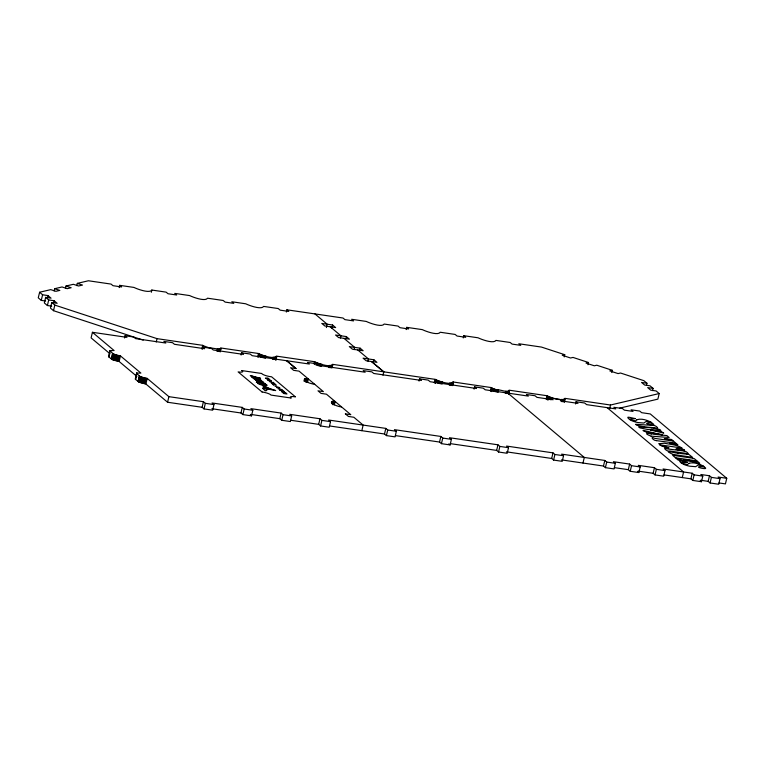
<?xml version="1.0" encoding="UTF-8"?>
<svg xmlns="http://www.w3.org/2000/svg" width="765" height="765" viewBox="0 0 765 765"><rect width="100%" height="100%" fill="white"/><g stroke="black" fill="none" stroke-linecap="round" stroke-linejoin="round"><path stroke-width="1.15" d="M267.205 379.067C265.598 379.995 271.537 379.019 269.567 379.985M45.594 301.018L41.272 300.387L38.25 297.815L39.637 292.23L50.72 289.629L55.883 291.322L59.833 290.394L54.669 288.701L54.143 290.939M41.272 300.387L42.582 294.793L39.637 292.23M42.582 294.793L47.985 295.586L51.045 298.159L45.642 297.365L44.332 302.959L47.392 305.531L51.704 306.163M47.459 297.824L47.985 295.586M47.392 305.531L48.702 299.937L45.642 297.365M48.702 299.937L54.105 300.731L57.155 303.303L51.762 302.51L50.442 308.104L53.512 310.686L143.208 340.129M53.579 302.969L54.105 300.731M53.512 310.686L54.822 305.092L51.762 302.51M65.474 288.271L65.991 286.034L73.383 284.303L78.556 285.995L82.496 285.068L77.322 283.375L76.796 285.613M124.513 337.977L125.039 335.739L126.952 337.355L92.422 332.297L91.102 337.891L110.074 353.851M119.177 287.583L119.703 285.345L133.961 287.43C138.408 289.572 149.797 293.483 151.862 290.05L151.336 292.287M136.887 376.418L119.13 361.472L112.312 359.607L108.735 356.853L109.921 350.599L114.1 350.542L92.422 332.297M108.735 356.853L110.246 350.466M111.308 359.014L112.618 353.42L109.921 350.599M111.728 359.311L112.618 353.42M112.312 359.607L113.622 354.013L113.038 353.717M113.029 359.913L114.348 354.319L113.622 354.013M113.87 360.219L115.18 354.625L114.348 354.319M114.807 360.516L116.127 354.922L115.18 354.625M115.831 360.793L117.141 355.199L116.127 354.922M116.902 361.051L118.212 355.457L120.44 355.888L140.865 373.062L136.686 373.119L135.501 379.383L139.077 382.137L145.895 384.001L167.573 402.247L202.113 407.296L204.026 408.912L212.66 410.174L213.97 404.58L212.058 402.973L242.276 407.391L244.188 408.998L252.823 410.26L251.513 415.854L242.878 414.592L240.965 412.985L211.905 408.73M118.011 361.281L119.321 355.687M119.13 361.472L120.44 355.888M135.262 379.115L136.686 373.119M135.501 379.383L137.012 372.995M138.063 381.544L139.383 375.95L136.533 373.301M138.494 381.831L139.383 375.95M139.077 382.137L140.387 376.543L139.804 376.237M139.794 382.443L141.114 376.849L140.387 376.543M140.636 382.739L141.946 377.145L141.114 376.849M141.573 383.036L142.883 377.441L141.946 377.145M142.586 383.313L143.906 377.719L142.883 377.441M143.667 383.571L144.977 377.977L147.205 378.407L168.883 396.653L203.423 401.702L205.336 403.318L213.97 404.58M144.776 383.801L146.086 378.206M145.895 384.001L147.205 378.407M156.232 342.003L157.007 338.637L54.822 305.092M167.573 402.247L168.883 396.653M201.922 348.697L202.715 345.34L157.016 338.646M202.218 349.356L202.744 347.119L211.379 348.381L213.292 349.988L243.509 354.405L241.597 352.799L241.071 355.036M202.696 347.922L203.222 345.684L202.715 345.34M202.113 407.296L203.423 401.702M216.858 351.192L217.384 348.955C218.207 349.07 221.687 349.605 220.616 347.96L258.474 353.497C262.911 355.658 274.348 359.56 276.385 356.117L314.539 361.702C318.976 363.853 330.423 367.774 332.45 364.331L435.094 379.344C439.531 381.496 450.977 385.417 453.004 381.965L452.478 384.202M204.026 408.912L205.336 403.318M217.757 351.298L218.283 349.06M218.541 351.345L219.058 349.108M219.192 351.336L219.718 349.098M219.718 351.269L220.244 349.031L219.832 351.317M220.11 351.145L220.626 348.907M220.081 351.623L220.865 348.266M220.167 351.881L220.951 348.524M240.965 412.985L242.276 407.391M242.878 414.592L244.188 408.998M257.69 356.853L258.474 353.497M258.207 357.198L258.991 353.841M259.096 356.423L259.622 354.185M259.832 356.758L260.358 354.52M260.655 357.083L261.181 354.845M261.544 357.389L262.07 355.151M262.481 357.666L263.007 355.429M263.447 357.915L263.973 355.677M264.413 358.125L264.939 355.888M265.378 358.288L265.904 356.05M272.627 359.349L273.153 357.112M273.526 359.454L274.052 357.217M274.31 359.502L274.836 357.265M274.97 359.493L275.496 357.255M286.359 312.043L286.885 309.806L343.007 318.02L344.919 319.636L353.554 320.898L351.642 319.282L366.272 321.434C370.709 323.576 382.118 327.487 384.173 324.054L398.049 326.081L399.961 327.688L408.596 328.95L406.684 327.344L406.158 329.581M275.496 359.426L276.012 357.188M275.849 359.78L276.634 356.423M275.849 360.258L276.72 356.681M290.776 420.272L318.67 424.355L320.583 425.962L329.218 427.233L330.528 421.639L321.893 420.377L319.98 418.761L289.763 414.343L291.675 415.95L290.365 421.544L281.73 420.281L279.818 418.675L281.128 413.081L250.91 408.653L252.823 410.26M281.73 420.281L283.04 414.687L281.128 413.081M303.973 381.133L304.499 378.895L308.362 378.971L307.568 382.328M304.46 381.047L304.986 378.809M305.101 381.008L305.627 378.771M305.627 382.146L306.411 378.79M306.536 382.213L307.329 378.857M314.023 363.939L314.539 361.702M314.53 364.283L315.056 362.046M315.907 364.962L316.423 362.725M316.729 365.288L317.245 363.05M326.397 327.573L327.181 324.217L314.951 313.918M317.609 365.594L318.135 363.356M318.546 365.871L319.072 363.633M319.512 366.119L320.038 363.882M320.487 366.33L321.013 364.092M321.443 366.492L321.969 364.255M331.79 328.357L332.584 325.01L321.788 323.423L324.848 325.995L335.644 327.583L332.584 325.01M328.711 367.563L329.237 365.326M329.61 367.669L330.136 365.431M330.384 367.716L330.91 365.479M331.044 367.697L331.561 365.469M331.561 367.63L332.087 365.393M318.67 424.355L319.98 418.761M331.914 367.984L332.699 364.628M332.182 367.343L332.785 364.886M340.425 338.034L340.951 335.797L330.241 326.789M320.583 425.962L321.893 420.377M345.818 338.828L346.344 336.59L335.558 335.013L338.618 337.585L349.404 339.163L346.344 336.59M331.867 403.538L332.393 401.3L335.127 401.501L334.334 404.848M332.393 404.666L333.177 401.309M333.301 404.733L334.095 401.376M354.185 349.624L354.711 347.387L344.011 338.369M359.588 350.408L360.114 348.171L349.318 346.593L352.378 349.165L363.165 350.743L360.114 348.171M367.955 361.204L368.481 358.967L357.771 349.959M373.349 361.998L373.875 359.76L363.079 358.173L366.139 360.755L376.935 362.333L373.875 359.76M361.835 430.676L363.146 425.082L353.841 417.25L348.448 416.456L345.388 413.875M382.969 375.194L383.791 371.838L371.532 361.539L383.753 371.838M395.457 435.601L439.54 442.046L441.453 443.662L450.088 444.924L451.398 439.33L442.763 438.068L440.85 436.452L394.444 429.662L396.356 431.269L395.046 436.863L386.411 435.601L384.499 433.994L385.818 428.4L328.615 420.023L330.528 421.639M386.411 435.601L387.721 430.007L385.818 428.4M419.048 381.085L419.574 378.847L428.209 380.109L430.121 381.725L476.528 388.515L474.616 386.908L474.09 389.136M434.31 382.701L435.094 379.344M434.816 383.045L435.61 379.689M435.457 383.389L436.241 380.033M436.452 382.605L436.978 380.368M437.274 382.93L437.8 380.693M438.163 383.236L438.689 380.999M439.1 383.514L439.626 381.276M440.066 383.762L440.592 381.525M441.032 383.973L441.558 381.735M441.998 384.135L442.524 381.898M449.265 385.197L449.791 382.959M450.155 385.311L450.681 383.074M450.939 385.359L451.465 383.122M451.589 385.34L452.115 383.102M452.115 385.273L452.641 383.036M463.255 337.939L463.781 335.701L478.029 337.786C482.486 339.928 493.846 343.829 495.94 340.406L510.188 342.491L512.101 344.097L520.736 345.359L518.823 343.753L541.496 347.08L564.733 354.702L564.216 356.939M452.469 385.627L453.253 382.271M452.727 384.986L453.339 382.529M439.54 442.046L440.85 436.452M441.453 443.662L442.763 438.068M490.375 390.905L491.159 387.559L453.004 381.965M490.881 391.25L491.675 387.893L491.159 387.559M491.522 391.594L492.306 388.238L491.675 387.893M492.517 390.81L493.043 388.572L492.306 388.238M493.339 391.135L493.865 388.897L493.043 388.572M494.228 391.441L494.754 389.203L493.865 388.897M495.165 391.718L495.691 389.481L494.754 389.203M496.131 391.967L496.657 389.729L495.691 389.481M497.107 392.177L497.632 389.94C499.832 389.203 508.61 393.487 509.069 390.179L546.927 395.715C551.355 397.857 562.801 401.788 564.828 398.336L610.527 405.02L659.201 393.545L657.881 399.129L619.631 408.147M498.072 392.34L498.598 390.102M505.33 393.411L505.856 391.173M506.229 393.516L506.746 391.278M507.004 393.564L507.53 391.326M507.664 393.554L508.19 391.317M508.276 393.526L508.706 391.25M508.534 393.832L509.318 390.475M508.62 394.099L509.404 390.743M506.44 451.838L551.68 458.465L553.592 460.071L562.227 461.333L563.547 455.739L554.912 454.477L552.999 452.87L506.593 446.072L508.505 447.688L507.185 453.282L498.551 452.01L496.648 450.403L497.958 444.809L449.485 437.723L451.398 439.33M498.551 452.01L499.87 446.425L497.958 444.809M546.143 399.072L546.927 395.715M546.65 399.416L547.444 396.06M547.291 399.751L548.075 396.394M548.027 400.095L548.811 396.739M549.117 399.301L549.643 397.064M550.006 399.607L550.532 397.37M550.943 399.885L551.469 397.647M561.089 401.568L561.615 399.33M561.988 401.673L562.514 399.435M562.772 401.721L563.298 399.483M563.423 401.711L563.948 399.473M563.948 401.644L564.474 399.407M564.331 401.52L564.857 399.282M564.302 402.476L565.086 398.642M551.68 458.465L552.999 452.87M553.592 460.071L554.912 454.477M575.538 403.987L576.064 401.749L584.699 403.012L586.612 404.628L615.758 408.893L613.846 407.286L622.471 408.548L624.383 410.155L633.018 411.417L631.106 409.811L639.741 411.073L641.653 412.679L650.279 413.942L726.75 478.297L725.44 483.891L718.966 482.935M587.979 364.742L588.505 362.505L573.004 357.418L570.537 358.001L562.275 355.285L564.733 354.702M582.978 463.045L584.297 457.451L507.826 393.095M611.751 372.545L612.277 370.308L596.777 365.221L594.309 365.794L586.038 363.088L588.505 362.505M609.734 408.376L610.527 405.02M614.438 467.645L628.314 469.672L630.226 471.288L638.852 472.55L640.171 466.956L631.536 465.694L629.624 464.078L613.434 461.716L615.347 463.322L614.037 468.916L605.402 467.654L603.489 466.038L604.799 460.454L561.634 454.133L563.547 455.739M605.402 467.654L606.712 462.06L604.799 460.454M646.435 385.484L646.961 383.246L643.853 380.654L620.539 373.024L618.082 373.597L609.81 370.891L612.277 370.308M628.314 469.672L629.624 464.078M630.226 471.288L631.536 465.694M652.555 390.628L653.081 388.391L650.02 385.818L644.627 385.024L641.567 382.452L646.961 383.246M664.049 474.902L690.9 478.833L692.813 480.439L701.467 481.711L702.777 476.117L694.123 474.845L692.21 473.239L663.083 468.974L664.986 470.59L663.676 476.184L655.041 474.912L653.128 473.305L654.448 467.711L638.259 465.35L640.171 466.956M655.041 474.912L656.36 469.328L654.448 467.711M682.275 477.57L683.585 471.976L607.114 407.63M690.9 478.833L692.21 473.239M692.813 480.439L694.123 474.845M726.75 478.297L718.115 477.035L720.028 478.641L718.718 484.235L710.083 482.973L708.17 481.357L709.48 475.763L700.845 474.501L702.777 476.117M710.083 482.973L711.393 477.379L709.48 475.763M266.985 389.834L266.019 390.839L265.053 390.686L262.634 388.266L266.928 387.406L268.897 388.582L265.56 390.456M108.936 356.06L108.496 356.595M304.499 378.895C304.594 382.251 311.412 383.801 314.702 384.317M263.256 386.612L264.107 386.363L270.925 389.031L268.582 389.184L263.256 386.612L264.432 386.861M54.669 288.701L62.051 286.961L67.224 288.663L71.164 287.736L65.991 286.034M77.322 283.375L88.415 280.765L111.068 284.083L112.981 285.689L121.616 286.952L119.703 285.345M270.619 388.907L275.696 390.561L268.582 389.184M332.393 401.3C327.879 402.878 339.191 407.2 341.467 406.837M268.381 378.264L265.426 378.168L269.347 379.077M284.398 391.747L281.453 391.651L285.364 392.56M151.862 290.05L166.11 292.134L168.023 293.741L176.658 295.003L174.745 293.397L189.643 295.577C194.09 297.728 205.498 301.63 207.554 298.197L223.208 300.492L225.12 302.099L233.755 303.361L231.843 301.754L245.728 303.791C250.165 305.933 261.573 309.844 263.629 306.411L278.25 308.544L280.162 310.16L288.797 311.422L286.885 309.806M406.684 327.344L422.337 329.629C426.784 331.781 438.182 335.692 440.248 332.249L455.146 334.439L457.059 336.045L465.694 337.308L463.781 335.701M653.081 388.391L647.687 387.606L650.738 390.169L656.131 390.963L659.201 393.545M217.384 348.955L208.204 347.52L203.222 345.684M125.039 335.739L133.674 337.011L135.587 338.618L165.804 343.036L163.892 341.429L172.527 342.691L174.439 344.298L204.657 348.725L202.744 347.119M241.597 352.799L250.232 354.061L252.144 355.677L309.347 364.044L307.434 362.438L316.069 363.7L317.982 365.307L365.135 372.211L363.222 370.604L371.857 371.867L373.76 373.473L421.486 380.454L419.574 378.847M474.616 386.908L483.251 388.171L485.163 389.777L528.328 396.098L526.416 394.482L535.051 395.754L536.963 397.36L553.152 399.732L551.24 398.116L559.875 399.387L561.787 400.994L577.977 403.365L576.064 401.749M295.988 368.567L286.684 360.726L295.988 368.558L290.595 367.774L293.655 370.346L299.048 371.13L323.385 391.613L317.991 390.829L321.051 393.401L326.445 394.185L350.781 414.668L345.388 413.884M268.429 380.693L271.527 380.98L267.568 379.976L270.131 380.348M271.259 383.074L274.692 383.571M272.12 383.801L275.553 384.298M273.143 384.661L276.576 385.168M275.037 386.249L279.33 387.482M276.643 387.606L280.076 388.104M285.986 393.076L282.553 392.569L286.502 393.516L283.595 393.459L287.028 393.956M283.04 414.687L291.675 415.95M387.721 430.007L396.356 431.269M499.87 446.425L508.505 447.688M606.712 462.06L615.347 463.322M656.36 469.328L664.986 470.59M711.393 477.379L720.028 478.641M250.757 414.42L279.818 418.675M329.61 425.962L384.499 433.994M450.537 443.662L496.648 450.403M561.453 459.889L603.489 466.038M638.096 471.106L653.128 473.305M700.616 480.257L708.17 481.357M262.634 388.266L268.132 389.328M496.657 389.729L497.632 389.94M117.141 355.199L118.212 355.457M143.906 377.719L144.977 377.977M700.176 480.63L701.467 481.711M637.58 471.479L638.852 472.55M448.816 443.853L450.088 444.924M273.115 382.251L273.908 382.911L269.71 381.754M281.51 389.318L282.304 389.978L278.097 388.821M267.454 378.235L268.113 378.79M283.471 391.718L284.131 392.273M271.432 382.051L272.149 382.653M272.789 383.294L273.65 384.02M279.827 389.117L280.545 389.72M272.703 384.288L273.583 385.034M250.232 414.783L251.513 415.854M254.248 378.962L254.324 379.153A6.005 1.253 13.2 0 0 254.611 379.421L261.812 380.788L260.301 379.564L254.267 378.914M635.457 418.598L629.069 419.067C624.862 415.414 631.785 418.149 635.457 418.598M687.314 462.251L680.936 462.72C676.719 459.057 683.652 461.792 687.314 462.251M652.507 423.418C659.057 427.329 638.593 422.548 650.355 423.083L652.507 423.418M704.364 467.061C710.915 470.972 690.46 466.191 702.222 466.726L704.364 467.061M265.952 385.12L259.373 383.954L265.943 385.158M684.522 450.136C667.702 449.744 680.315 446.674 684.522 450.136M683.594 459.87C699.631 463.762 689.609 459.335 683.594 459.87M659.057 443.681L659.631 444.781L682.064 448.07L679.817 446.808A10.739 2.238 13.2 0 0 674.233 444.981L664.393 443.241L659.057 443.681M670.073 443.298L677.866 444.828L676.394 443.595L670.073 443.298M263.629 383.16L259.259 382.357L263.552 383.217M257.92 383.514C268.085 388.591 272.044 383.734 257.977 383.447M664.393 438.508L672.99 440.726L671.517 439.483L664.393 438.508M257.69 381.878L259.086 382.653L256.351 382.251L265.589 384.02L263.323 382.548L257.69 381.878M668.801 447.841L665.015 447.219L660.09 445.173L668.801 447.841M636.996 419.679L635.658 420.913L629.499 419.43L632.072 420.836A7.832 1.626 13.2 0 0 637.761 422.538L643.814 423.026L646.358 421.333L651.799 422.596C647.486 420.224 641.787 418.197 636.996 419.679M688.863 463.332L687.525 464.556L681.366 463.074L683.939 464.479A7.832 1.626 13.2 0 0 689.628 466.191L695.672 466.679L698.225 464.977L703.666 466.248C699.353 463.877 693.654 461.84 688.863 463.332M646.329 432.024C632.942 426.851 664.259 436.26 662.48 434.673L646.329 432.024M279.856 390.198L283.805 391.25L279.856 390.198M656.494 440.65C653.1 440.764 649.38 435.543 654.859 438.383L673.439 441.109L675.925 443.203L656.494 440.65M695.844 461.505L692.889 461.917L699.736 463.236L697.479 461.333L695.634 461.066L695.844 461.505M651.091 436.155C644.474 433.717 645.584 432.579 651.646 434.09L650.087 432.77L653.377 434.233L666.889 435.591L669.145 437.494L651.091 436.155M684.073 451.006L667.243 448.892C661.381 446.091 666.87 452.192 669.729 450.987L685.564 453.31C690.556 455.73 687.419 451.407 684.073 451.006M692.621 458.187L672.665 455.309L675.399 457.757L696.982 460.913L694.343 458.694L692.621 458.187M672.789 454.372C661.582 448.902 674.185 453.157 678.488 453.234L677.58 452.469L680.056 453.463L688.835 454.381L692.574 457.355L672.789 454.372M653.348 425.436L635.648 424.307L636.863 425.33L645.191 427.013L655.079 427.74C660.444 430.265 656.447 425.216 653.348 425.436M660.683 431.24L650.508 430.054L663.752 433.076L660.683 431.24M260.368 380.339L257.681 379.622L260.368 380.31M684.771 460.999L678.23 460.148L675.906 458.178L684.771 460.999M257.977 377.604L252.106 377.202L251.484 376.676L255.653 377.049L250.241 375.634L260.578 378.321L257.977 377.604M651.302 427.817L638.708 426.88L639.932 427.912L647.764 429.5L660.807 430.475L659.66 429.5L651.302 427.817M262.07 391.986L238.125 371.905A6.598 1.367 13.2 0 0 241.644 370.556L261.802 373.502A6.369 1.32 13.2 0 0 261.917 373.722A6.598 1.367 13.2 0 0 271.594 376.801L295.453 396.882L294.611 396.748A6.608 1.377 13.2 0 0 291.245 398.049L271.001 395.084A6.617 1.377 13.2 0 0 262.06 391.986M253.674 377.508C249.38 376.59 255.3 378.436 252.871 377.843L259.957 379.268L253.674 377.508M257.164 380.444C252.88 379.526 258.79 381.372 256.361 380.779L263.447 382.213L257.164 380.444"/></g></svg>
